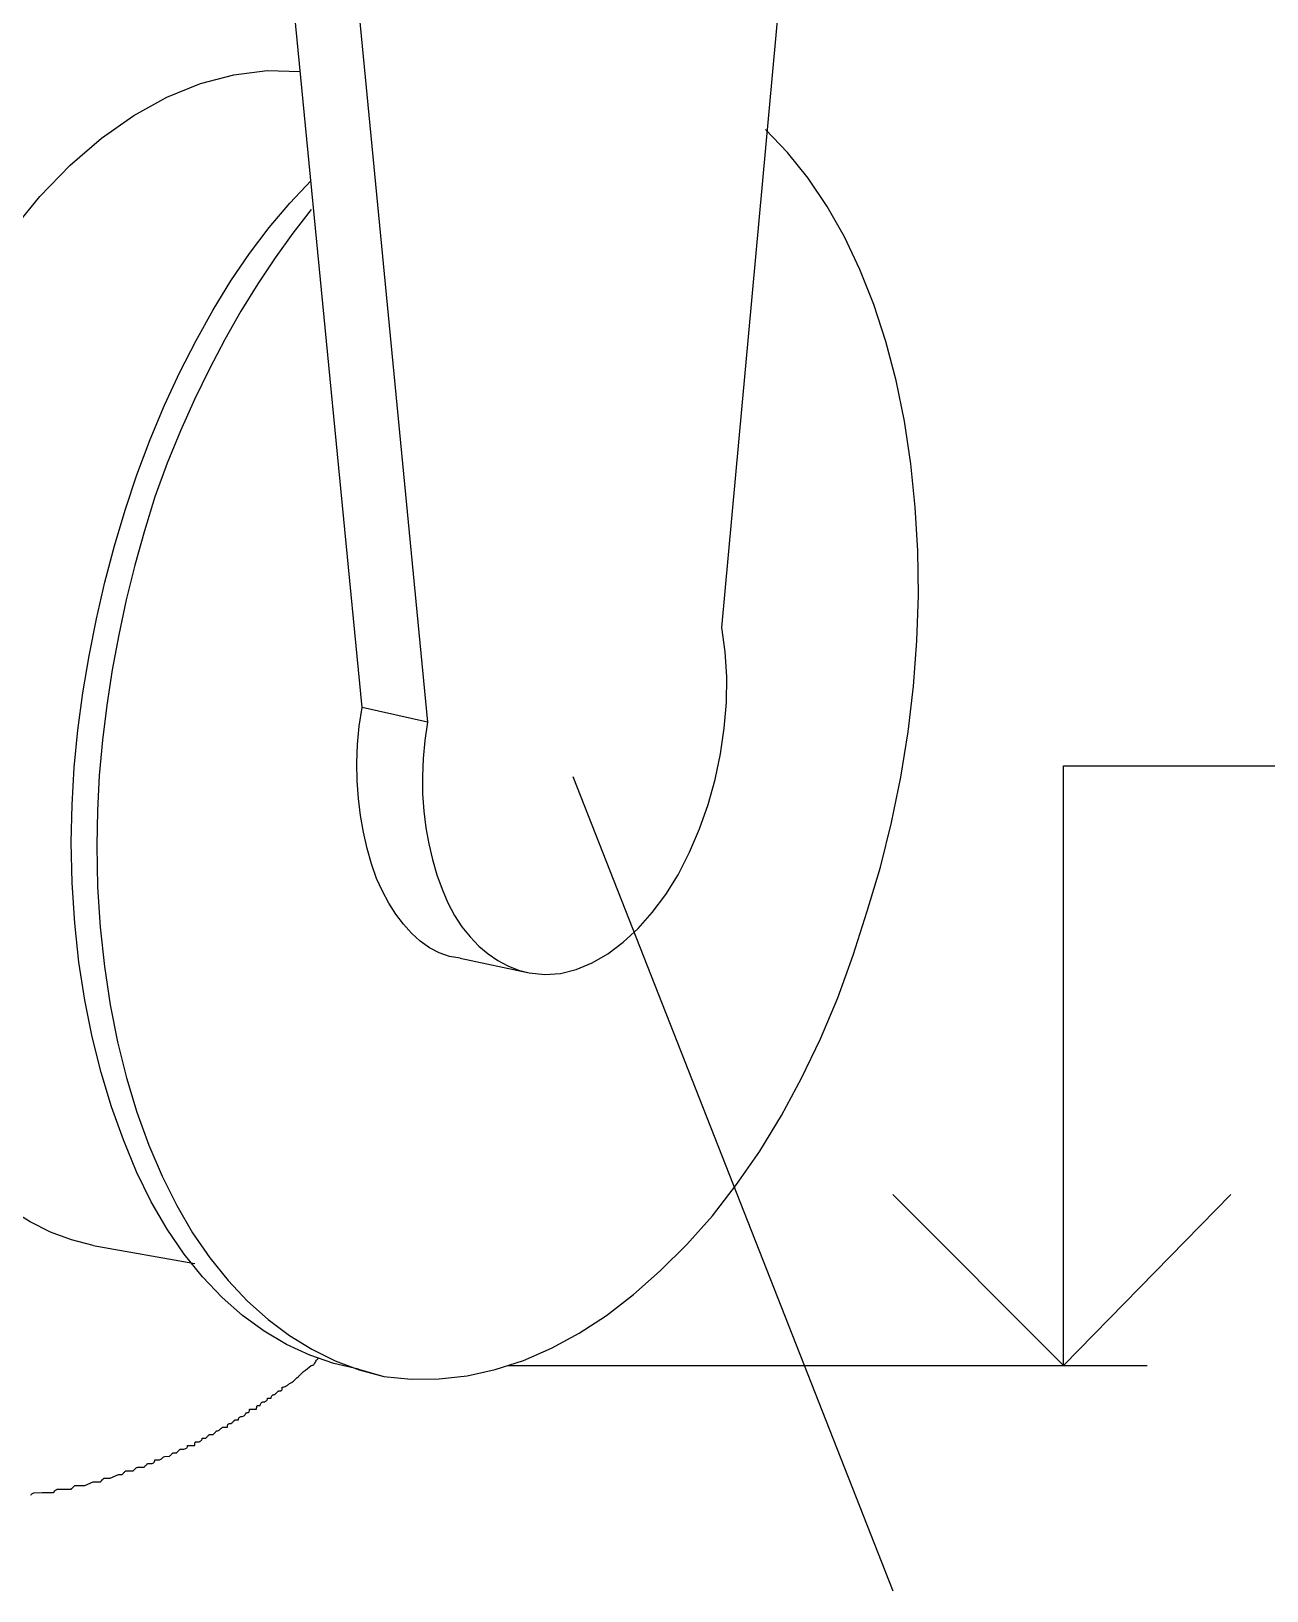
# Model space of a CAD drawing. Header units: metres. Extents: x 20 to 415, y 5 to 292.
# Drawn here: x 204.43 to 211.72, y 117.64 to 126.85 of the extents above; entities that cross this region are included whole.
import ezdxf

# ---------------------------------------------------------------- set-up
doc = ezdxf.new("R2010")
doc.units = ezdxf.units.M
doc.layers.add('ОБОЗНАЧЕНИЯ', color=7, linetype='Continuous')
doc.layers.add('ОБОРУДОВАНИЕ', color=8, linetype='Continuous')

msp = doc.modelspace()

# ---------------------------------------------------------------- linework, layer by layer
at = {"layer": 'ОБОЗНАЧЕНИЯ'}
for points in [[(210.5244, 118.9713), (210.5244, 122.5128), (219.0024, 122.5128)], [(207.6268, 122.4484), (209.5156, 117.6406)], [(209.5156, 119.9801), (210.5244, 118.9713), (211.5117, 119.9801)], [(207.2405, 118.9713), (211.0181, 118.9713)]]:
    msp.add_lwpolyline(points, dxfattribs=at)
at = {"layer": 'ОБОРУДОВАНИЕ'}
for points in [[(208.5068, 123.3284), (209.0864, 129.6601)], [(206.3819, 122.8562), (205.8024, 128.823)], [(206.1888, 128.7586), (206.7683, 122.7703)], [(203.2912, 122.4484), (203.3009, 122.7708), (203.329, 123.0925), (203.3754, 123.4119), (203.4389, 123.7274), (203.5194, 124.0367), (203.6157, 124.3385), (203.7278, 124.6306), (203.8544, 124.9113), (203.9954, 125.1792), (204.1498, 125.4318), (204.3099, 125.6649), (204.4801, 125.874), (204.6587, 126.0587), (204.8441, 126.2182), (205.0351, 126.3522), (205.23, 126.4595), (205.427, 126.54), (205.6251, 126.5925), (205.8222, 126.617), (206.0171, 126.6123)], [(206.5107, 118.9069), (206.673, 118.8902), (206.837, 118.8913), (207.0024, 118.9104), (207.1684, 118.9469), (207.3345, 119.0009), (207.4998, 119.0724), (207.664, 119.1611), (207.826, 119.2669), (207.9857, 119.3896), (208.142, 119.5294), (208.2997, 119.6852), (208.4506, 119.8554), (208.5942, 120.0398), (208.7303, 120.2372), (208.8584, 120.4469), (208.978, 120.6684), (209.0889, 120.9005), (209.1909, 121.1428), (209.2832, 121.3943), (209.3654, 121.6542), (209.4433, 121.9142), (209.5096, 122.1782), (209.5643, 122.445), (209.6075, 122.7135), (209.639, 122.9824), (209.659, 123.2507), (209.6673, 123.5173), (209.6641, 123.7806), (209.6493, 124.0401), (209.6229, 124.2943), (209.5849, 124.5467), (209.5358, 124.7881), (209.4755, 125.0182), (209.4042, 125.2367), (209.3224, 125.4425), (209.2303, 125.6357), (209.1284, 125.8154), (209.0166, 125.981), (208.8951, 126.1326), (208.7644, 126.2689)], [(204.6649, 122.062), (204.6694, 122.2816), (204.6825, 122.5018), (204.7037, 122.7223), (204.7329, 122.9427), (204.7696, 123.162), (204.8132, 123.3803), (204.8636, 123.5967), (204.9203, 123.8107), (204.983, 124.0221), (205.0512, 124.2298), (205.1311, 124.4391), (205.216, 124.6415), (205.3062, 124.8366), (205.4015, 125.0242), (205.5019, 125.2039), (205.6076, 125.3749), (205.7183, 125.5374), (205.8342, 125.6909), (205.9553, 125.8347), (206.0815, 125.9684)], [(206.0815, 125.7967), (205.9733, 125.6576), (205.8681, 125.5112), (205.7659, 125.3575), (205.667, 125.1968), (205.5717, 125.0294), (205.4803, 124.8557), (205.3931, 124.6757), (205.3103, 124.4898), (205.232, 124.2981), (205.1585, 124.1011), (205.0967, 123.9004), (205.0405, 123.6974), (204.9898, 123.4924), (204.945, 123.2861), (204.9063, 123.079), (204.8742, 122.871), (204.8488, 122.6628), (204.8303, 122.4548), (204.819, 122.2473), (204.8151, 122.0406)], [(207.3693, 121.2894), (207.4605, 121.2791), (207.5534, 121.2857), (207.6472, 121.3091), (207.7408, 121.3482), (207.8335, 121.402), (207.9241, 121.4703), (208.0119, 121.5517), (208.096, 121.6459), (208.1754, 121.7519), (208.2493, 121.8689), (208.3162, 122.0013), (208.375, 122.1402), (208.4253, 122.2842), (208.4667, 122.4321), (208.4989, 122.5825), (208.5212, 122.7343), (208.5337, 122.886), (208.5356, 123.0365), (208.5268, 123.1844), (208.5068, 123.3284)], [(206.9615, 121.3752), (206.8984, 121.3868), (206.838, 121.4078), (206.7805, 121.4381), (206.7258, 121.4765), (206.6745, 121.5229), (206.6262, 121.5761), (206.5814, 121.636), (206.5397, 121.7015), (206.5019, 121.7723), (206.4678, 121.8474), (206.4375, 121.9337), (206.4116, 122.0245), (206.3899, 122.1194), (206.3727, 122.2181), (206.3605, 122.3196), (206.3534, 122.4239), (206.3519, 122.5302), (206.356, 122.6379), (206.3659, 122.7469), (206.3819, 122.8562)], [(206.7683, 122.7703), (206.3819, 122.8562)], [(206.7683, 122.7703), (206.7522, 122.6615), (206.7421, 122.5544), (206.7382, 122.449), (206.7397, 122.3456), (206.7468, 122.2445), (206.7591, 122.146), (206.776, 122.0505), (206.7979, 121.958), (206.8239, 121.8687), (206.8542, 121.783), (206.8889, 121.7025), (206.9284, 121.6287), (206.9722, 121.5615), (207.0201, 121.5012), (207.0716, 121.4478), (207.1261, 121.4014), (207.1836, 121.3623), (207.2437, 121.3304), (207.3055, 121.3061), (207.3693, 121.2894)], [(204.7937, 119.6796), (204.6664, 119.7124), (204.5419, 119.759), (204.4213, 119.8189), (204.3047, 119.8919), (204.1927, 119.9775), (204.0858, 120.0754), (203.9847, 120.1849), (203.8898, 120.3061), (203.8016, 120.4383), (203.7205, 120.5811), (203.6406, 120.7343), (203.5687, 120.8968), (203.5048, 121.0683), (203.449, 121.2477), (203.4013, 121.4342), (203.362, 121.6274), (203.3311, 121.826), (203.309, 122.0296), (203.2957, 122.2374), (203.2912, 122.4484)], [(206.3605, 118.9499), (206.2145, 118.9833), (206.0727, 119.0321), (205.9353, 119.0956), (205.8031, 119.1737), (205.6764, 119.2664), (205.5554, 119.3733), (205.4406, 119.4942), (205.3324, 119.6285), (205.2311, 119.7762), (205.1371, 119.9372), (205.0508, 120.1155), (204.9727, 120.3025), (204.9027, 120.4976), (204.8411, 120.7006), (204.7883, 120.9112), (204.7445, 121.1286), (204.7102, 121.3529), (204.685, 121.5836), (204.67, 121.8202), (204.6649, 122.062)], [(204.8151, 122.0406), (204.8203, 121.7981), (204.8355, 121.56), (204.8604, 121.3273), (204.8948, 121.1011), (204.9385, 120.8816), (204.9913, 120.6699), (205.0529, 120.4667), (205.1229, 120.2727), (205.201, 120.0889), (205.2873, 119.9157), (205.3813, 119.7547), (205.4826, 119.6068), (205.5908, 119.4721), (205.7056, 119.3506), (205.8267, 119.2424), (205.9533, 119.1477), (206.0855, 119.0666), (206.2227, 118.9994), (206.3646, 118.9462), (206.5107, 118.9069)], [(206.9615, 121.3752), (207.3693, 121.2894)], [(204.7937, 119.6796), (205.3946, 119.5723)], [(204.4256, 118.2061), (204.4288, 118.2094), (204.432, 118.2126), (204.4356, 118.2156), (204.4397, 118.2179), (204.4444, 118.2197), (204.4932, 118.2201), (204.4938, 118.2201), (204.4955, 118.2201), (204.4979, 118.2201), (204.5007, 118.2201), (204.5039, 118.2201), (204.5071, 118.2201), (204.5101, 118.2201), (204.5125, 118.2201), (204.514, 118.2201), (204.5146, 118.2201), (204.5153, 118.2201), (204.517, 118.2201), (204.5194, 118.2201), (204.5222, 118.2201), (204.5254, 118.2201), (204.5286, 118.2201), (204.5316, 118.2201), (204.5339, 118.2201), (204.5357, 118.2201), (204.5361, 118.2201), (204.5419, 118.2201), (204.5466, 118.2201), (204.5503, 118.2201), (204.5528, 118.2201), (204.555, 118.2201), (204.5563, 118.2201), (204.5571, 118.2201), (204.5573, 118.2201), (204.5576, 118.2201), (204.5576, 118.2201), (204.5634, 118.2259), (204.5683, 118.2306), (204.5724, 118.2343), (204.5758, 118.2371), (204.579, 118.239), (204.5825, 118.2403), (204.5859, 118.2411), (204.59, 118.2413), (204.5947, 118.2416), (204.6434, 118.2416), (204.6441, 118.2416), (204.6456, 118.2416), (204.6481, 118.2416), (204.6509, 118.2416), (204.6542, 118.2416), (204.6574, 118.2416), (204.6602, 118.2416), (204.6627, 118.2416), (204.6642, 118.2416), (204.6649, 118.2416), (204.6655, 118.2422), (204.667, 118.2439), (204.6696, 118.2463), (204.6724, 118.2491), (204.6756, 118.2523), (204.6788, 118.2555), (204.6816, 118.2585), (204.6842, 118.2609), (204.6857, 118.2624), (204.6864, 118.263), (204.6921, 118.263), (204.6969, 118.263), (204.7005, 118.263), (204.7033, 118.263), (204.7052, 118.263), (204.7065, 118.263), (204.7074, 118.263), (204.7076, 118.263), (204.7078, 118.263), (204.7078, 118.263), (204.7136, 118.263), (204.7185, 118.263), (204.7226, 118.263), (204.726, 118.263), (204.7293, 118.263), (204.7325, 118.263), (204.7361, 118.263), (204.7402, 118.263), (204.7449, 118.263), (204.7937, 118.2845), (204.7943, 118.2845), (204.796, 118.2845), (204.7984, 118.2845), (204.8012, 118.2845), (204.8044, 118.2845), (204.8076, 118.2845), (204.8106, 118.2845), (204.813, 118.2845), (204.8145, 118.2845), (204.8151, 118.2845), (204.8158, 118.2845), (204.8175, 118.2845), (204.8198, 118.2845), (204.8226, 118.2845), (204.8258, 118.2845), (204.8291, 118.2845), (204.8321, 118.2845), (204.8344, 118.2845), (204.8359, 118.2845), (204.8366, 118.2845), (204.8424, 118.2903), (204.8471, 118.295), (204.8508, 118.2987), (204.8533, 118.3014), (204.8555, 118.3034), (204.8568, 118.3047), (204.8574, 118.3055), (204.8578, 118.3057), (204.858, 118.306), (204.858, 118.306), (204.8638, 118.306), (204.8688, 118.306), (204.8726, 118.306), (204.8763, 118.306), (204.8795, 118.306), (204.8827, 118.306), (204.8864, 118.306), (204.8905, 118.306), (204.8952, 118.306), (204.9439, 118.3274), (204.9446, 118.3274), (204.9463, 118.3274), (204.9486, 118.3274), (204.9514, 118.3274), (204.9546, 118.3274), (204.9578, 118.3274), (204.9609, 118.3274), (204.9632, 118.3274), (204.9647, 118.3274), (204.9654, 118.3274), (204.966, 118.3281), (204.9677, 118.3298), (204.9701, 118.3321), (204.9729, 118.3351), (204.9761, 118.3382), (204.9793, 118.3414), (204.9821, 118.3444), (204.9847, 118.3467), (204.9862, 118.3482), (204.9868, 118.3489), (204.9926, 118.3489), (204.9974, 118.3489), (205.001, 118.3489), (205.0036, 118.3489), (205.0057, 118.3489), (205.007, 118.3489), (205.0076, 118.3489), (205.0081, 118.3489), (205.0083, 118.3489), (205.0083, 118.3489), (205.0141, 118.3489), (205.0188, 118.3489), (205.0225, 118.3489), (205.0253, 118.3489), (205.0272, 118.3489), (205.0285, 118.3489), (205.0291, 118.3489), (205.0296, 118.3489), (205.0298, 118.3489), (205.0298, 118.3489), (205.0356, 118.3547), (205.0405, 118.3594), (205.0446, 118.363), (205.048, 118.3658), (205.0512, 118.3678), (205.0544, 118.3691), (205.0581, 118.3699), (205.062, 118.3701), (205.0669, 118.3703), (205.0941, 118.3703), (205.0948, 118.371), (205.0965, 118.3727), (205.0989, 118.3751), (205.1017, 118.3779), (205.1049, 118.3811), (205.1081, 118.3843), (205.1111, 118.3873), (205.1135, 118.3897), (205.115, 118.3912), (205.1156, 118.3918), (205.1162, 118.3918), (205.118, 118.3918), (205.1203, 118.3918), (205.1231, 118.3918), (205.1263, 118.3918), (205.1296, 118.3918), (205.1326, 118.3918), (205.1349, 118.3918), (205.1364, 118.3918), (205.1371, 118.3918), (205.1429, 118.3925), (205.1476, 118.3942), (205.1512, 118.3965), (205.154, 118.3993), (205.156, 118.4025), (205.1573, 118.4057), (205.1579, 118.4088), (205.1583, 118.4111), (205.1585, 118.4128), (205.1585, 118.4133), (205.1643, 118.4133), (205.169, 118.4133), (205.1727, 118.4133), (205.1753, 118.4133), (205.1774, 118.4133), (205.1787, 118.4133), (205.1796, 118.4133), (205.1798, 118.4133), (205.18, 118.4133), (205.18, 118.4133), (205.1858, 118.4139), (205.1907, 118.4156), (205.1946, 118.418), (205.1983, 118.4208), (205.2015, 118.424), (205.2047, 118.4272), (205.2083, 118.4302), (205.2122, 118.4326), (205.2171, 118.4341), (205.2444, 118.4347), (205.245, 118.4354), (205.2468, 118.4371), (205.2491, 118.4395), (205.2519, 118.4422), (205.2551, 118.4455), (205.2583, 118.4487), (205.2611, 118.4517), (205.2637, 118.4541), (205.2652, 118.4558), (205.2659, 118.4562), (205.2665, 118.4562), (205.268, 118.4562), (205.2706, 118.4562), (205.2734, 118.4562), (205.2766, 118.4562), (205.2798, 118.4562), (205.2828, 118.4562), (205.2852, 118.4562), (205.2867, 118.4562), (205.2873, 118.4562), (205.288, 118.4568), (205.2897, 118.4586), (205.292, 118.4609), (205.2948, 118.4637), (205.2981, 118.4669), (205.3013, 118.4702), (205.3043, 118.4732), (205.3066, 118.4755), (205.3084, 118.477), (205.3088, 118.4777), (205.3146, 118.4777), (205.3193, 118.4777), (205.3229, 118.4777), (205.3257, 118.4777), (205.3277, 118.4777), (205.3289, 118.4777), (205.3296, 118.4777), (205.33, 118.4777), (205.3303, 118.4777), (205.3303, 118.4777), (205.336, 118.4783), (205.3408, 118.48), (205.3444, 118.4824), (205.3472, 118.4852), (205.3491, 118.4884), (205.3504, 118.4916), (205.3511, 118.4946), (205.3515, 118.497), (205.3517, 118.4985), (205.3517, 118.4991), (205.3575, 118.4991), (205.3624, 118.4991), (205.3665, 118.4991), (205.3699, 118.4991), (205.3732, 118.4991), (205.3764, 118.4991), (205.38, 118.4991), (205.3841, 118.4991), (205.3888, 118.4991), (205.3946, 118.4991), (205.3946, 118.5049), (205.3948, 118.5096), (205.3953, 118.5133), (205.3961, 118.5161), (205.3974, 118.518), (205.3993, 118.5193), (205.4019, 118.5202), (205.4056, 118.5204), (205.4103, 118.5206), (205.4161, 118.5206), (205.4167, 118.5206), (205.4185, 118.5208), (205.4208, 118.5212), (205.4236, 118.5221), (205.4268, 118.5234), (205.4301, 118.5253), (205.4328, 118.5281), (205.4354, 118.5315), (205.4369, 118.5363), (205.4376, 118.542), (205.4382, 118.542), (205.4399, 118.542), (205.4423, 118.542), (205.4451, 118.542), (205.4483, 118.542), (205.4515, 118.542), (205.4543, 118.542), (205.4569, 118.542), (205.4584, 118.542), (205.459, 118.542), (205.4597, 118.5427), (205.4614, 118.5444), (205.4637, 118.5468), (205.4665, 118.5498), (205.4697, 118.5528), (205.473, 118.556), (205.476, 118.559), (205.4783, 118.5614), (205.4798, 118.5629), (205.4805, 118.5635), (205.4863, 118.5635), (205.491, 118.5635), (205.4947, 118.5635), (205.4972, 118.5635), (205.4994, 118.5635), (205.5007, 118.5635), (205.5015, 118.5635), (205.5017, 118.5635), (205.5019, 118.5635), (205.5019, 118.5635), (205.5077, 118.5693), (205.5125, 118.574), (205.5161, 118.5777), (205.5187, 118.5805), (205.5208, 118.5824), (205.5221, 118.5837), (205.523, 118.5843), (205.5232, 118.5848), (205.5234, 118.585), (205.5234, 118.585), (205.5292, 118.5856), (205.5341, 118.5873), (205.5382, 118.5897), (205.5417, 118.5925), (205.5449, 118.5957), (205.5483, 118.5989), (205.5518, 118.6019), (205.5558, 118.6043), (205.5606, 118.606), (205.5878, 118.6064), (205.5878, 118.6122), (205.588, 118.617), (205.5885, 118.6206), (205.5893, 118.6234), (205.5906, 118.6253), (205.5925, 118.6266), (205.5951, 118.6275), (205.5988, 118.6277), (205.6035, 118.6279), (205.6093, 118.6279), (205.6099, 118.6285), (205.6114, 118.6303), (205.614, 118.6326), (205.6168, 118.6354), (205.62, 118.6386), (205.6232, 118.6419), (205.626, 118.6449), (205.6286, 118.6472), (205.6301, 118.6487), (205.6307, 118.6494), (205.6314, 118.6494), (205.6329, 118.6494), (205.6355, 118.6494), (205.6382, 118.6494), (205.6415, 118.6494), (205.6447, 118.6494), (205.6475, 118.6494), (205.6501, 118.6494), (205.6516, 118.6494), (205.6522, 118.6494), (205.6528, 118.6552), (205.6546, 118.6599), (205.6569, 118.6635), (205.6597, 118.6663), (205.6629, 118.6683), (205.6661, 118.6695), (205.6692, 118.6704), (205.6715, 118.6706), (205.673, 118.6708), (205.6737, 118.6708), (205.6795, 118.6715), (205.6842, 118.6732), (205.6878, 118.6755), (205.6906, 118.6783), (205.6926, 118.6816), (205.6938, 118.6848), (205.6947, 118.6878), (205.6951, 118.6901), (205.6951, 118.6916), (205.6951, 118.6923), (205.7009, 118.6923), (205.7056, 118.6925), (205.7093, 118.6929), (205.7119, 118.6938), (205.714, 118.6951), (205.7153, 118.697), (205.7162, 118.6998), (205.7164, 118.7032), (205.7166, 118.708), (205.7166, 118.7138), (205.7224, 118.7138), (205.7273, 118.7138), (205.7314, 118.7138), (205.7348, 118.7138), (205.738, 118.7138), (205.7413, 118.7138), (205.7449, 118.7138), (205.749, 118.7138), (205.7537, 118.7138), (205.7595, 118.7138), (205.7595, 118.7196), (205.7597, 118.7243), (205.7602, 118.7279), (205.761, 118.7307), (205.7623, 118.7326), (205.7642, 118.7339), (205.7668, 118.7348), (205.7704, 118.735), (205.7752, 118.7352), (205.781, 118.7352), (205.781, 118.7359), (205.7812, 118.7376), (205.7816, 118.7399), (205.7825, 118.7427), (205.7838, 118.7459), (205.7857, 118.7492), (205.7883, 118.7522), (205.7919, 118.7545), (205.7966, 118.756), (205.8024, 118.7567), (205.8031, 118.7567), (205.8046, 118.7569), (205.8072, 118.7573), (205.81, 118.7582), (205.8132, 118.7595), (205.8164, 118.7614), (205.8192, 118.7642), (205.8217, 118.7676), (205.8233, 118.7723), (205.8239, 118.7782), (205.8246, 118.7782), (205.826, 118.7782), (205.8286, 118.7782), (205.8314, 118.7782), (205.8346, 118.7782), (205.8379, 118.7782), (205.8406, 118.7782), (205.8432, 118.7782), (205.8447, 118.7782), (205.8454, 118.7782), (205.846, 118.7839), (205.8475, 118.7887), (205.8501, 118.7923), (205.8529, 118.7951), (205.8561, 118.797), (205.8593, 118.7983), (205.8623, 118.7992), (205.8647, 118.7996), (205.8662, 118.7996), (205.8668, 118.7996), (205.8675, 118.8003), (205.8692, 118.802), (205.8716, 118.8043), (205.8743, 118.8073), (205.8776, 118.8103), (205.8808, 118.8136), (205.8838, 118.8166), (205.8861, 118.8189), (205.8879, 118.8204), (205.8883, 118.8211), (205.8941, 118.8211), (205.8988, 118.8213), (205.9024, 118.8217), (205.9052, 118.8226), (205.9072, 118.8239), (205.9085, 118.8258), (205.9093, 118.8286), (205.9095, 118.8322), (205.9098, 118.8367), (205.9098, 118.8425), (205.9162, 118.8432), (205.9224, 118.8449), (205.9286, 118.8473), (205.9342, 118.85), (205.9394, 118.8533), (205.9439, 118.8565), (205.9475, 118.8595), (205.9503, 118.8618), (205.952, 118.8634), (205.9527, 118.864), (205.9649, 118.8711), (205.9763, 118.8792), (205.9868, 118.888), (205.9967, 118.8973), (206.0063, 118.9069), (206.016, 118.9166), (206.0261, 118.926), (206.0366, 118.9348), (206.0478, 118.9428), (206.0815, 118.9713), (206.0873, 118.972), (206.0922, 118.9737), (206.0963, 118.9767), (206.0997, 118.9803), (206.1029, 118.9848), (206.1062, 118.99), (206.1098, 118.9956), (206.1139, 119.0016), (206.1186, 119.0078), (206.1244, 119.0142)], [(206.3605, 118.9499), (206.5107, 118.9069)]]:
    msp.add_lwpolyline(points, dxfattribs=at)

doc.saveas('drawing.dxf')
